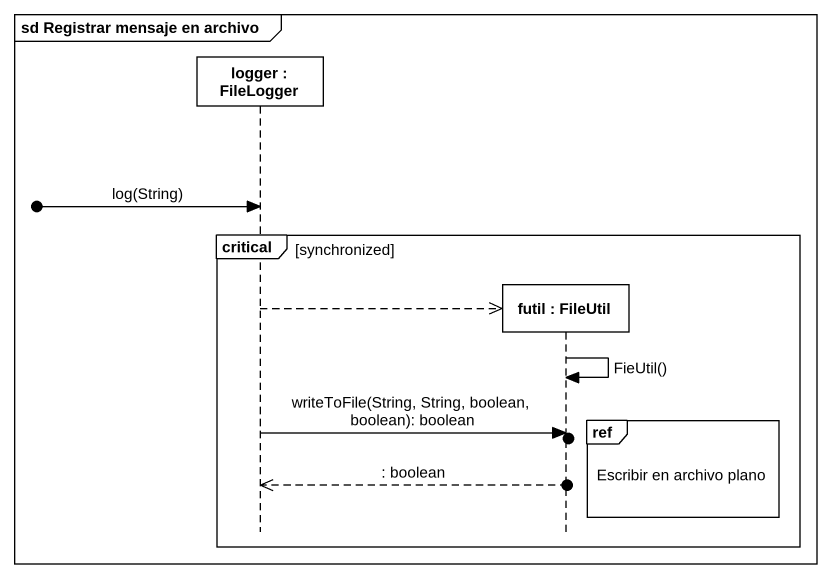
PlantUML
@startuml
mainframe sd Registrar mensaje en archivo
hide footbox
participant "logger : FileLogger" as logger
participant "futil : FileUtil" as futil

[o-> logger : log(String)
critical synchronized
  logger -->> futil **
  futil -> futil : FieUtil()
  ref over futil : Escribir en archivo plano
  logger -> futil : writeToFile(String, String, boolean, boolean): boolean
  logger <<--o] : : boolean
end
@enduml
